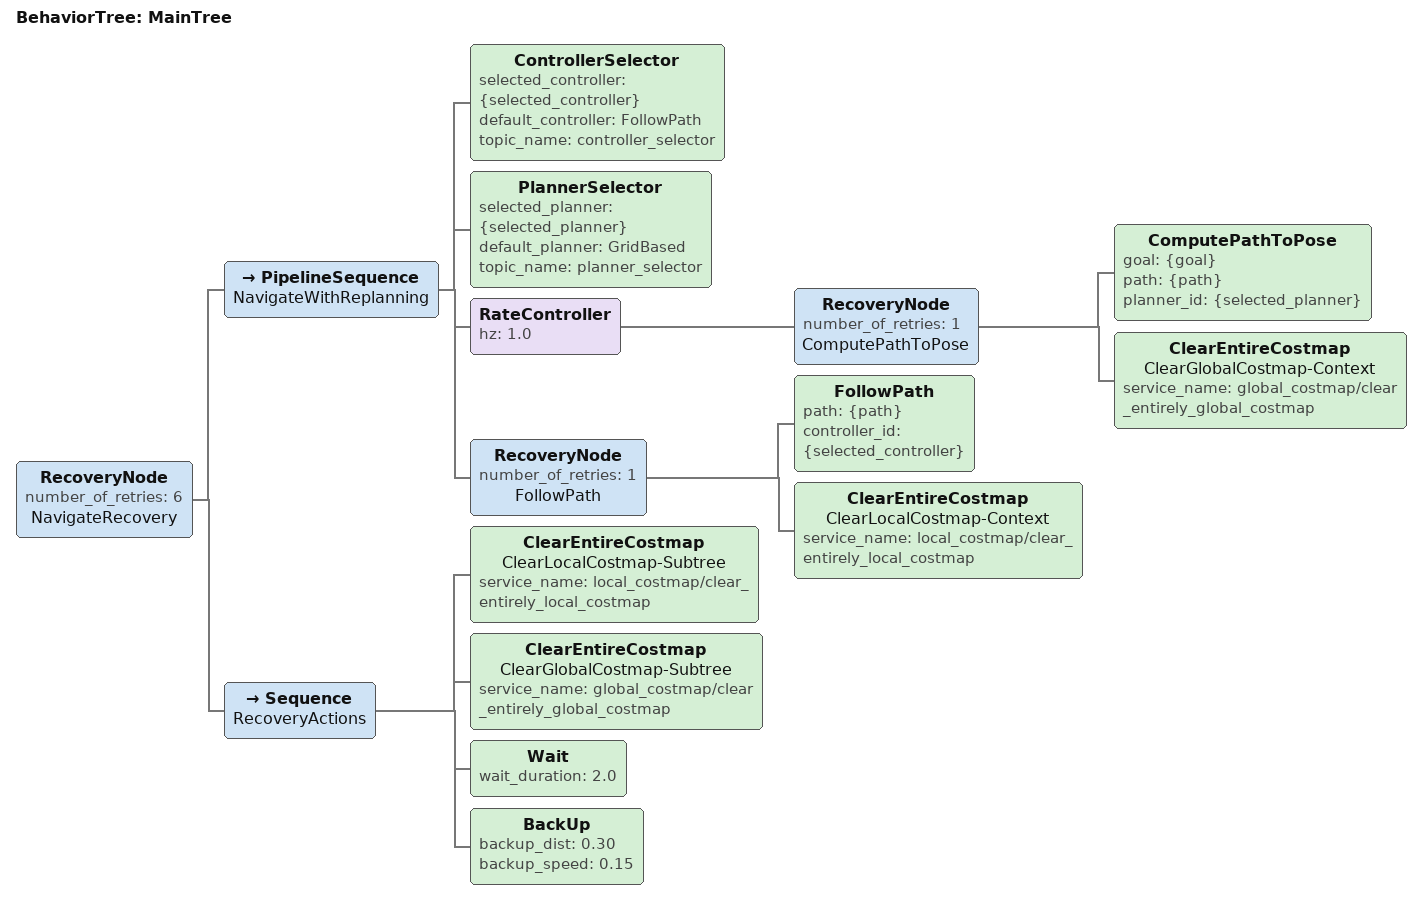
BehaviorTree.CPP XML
<root BTCPP_format="4" main_tree_to_execute="MainTree">
  <BehaviorTree ID="MainTree">
    <RecoveryNode number_of_retries="6" name="NavigateRecovery">
      <PipelineSequence name="NavigateWithReplanning">
        <ControllerSelector selected_controller="{selected_controller}" default_controller="FollowPath" topic_name="controller_selector"/>
        <PlannerSelector selected_planner="{selected_planner}" default_planner="GridBased" topic_name="planner_selector"/>
        <RateController hz="1.0">
          <RecoveryNode number_of_retries="1" name="ComputePathToPose">
            <ComputePathToPose goal="{goal}" path="{path}" planner_id="{selected_planner}"/>
            <ClearEntireCostmap name="ClearGlobalCostmap-Context" service_name="global_costmap/clear_entirely_global_costmap"/>
          </RecoveryNode>
        </RateController>
        <RecoveryNode number_of_retries="1" name="FollowPath">
          <FollowPath path="{path}" controller_id="{selected_controller}"/>
          <ClearEntireCostmap name="ClearLocalCostmap-Context" service_name="local_costmap/clear_entirely_local_costmap"/>
        </RecoveryNode>
      </PipelineSequence>
      <Sequence name="RecoveryActions">
        <ClearEntireCostmap name="ClearLocalCostmap-Subtree" service_name="local_costmap/clear_entirely_local_costmap"/>
        <ClearEntireCostmap name="ClearGlobalCostmap-Subtree" service_name="global_costmap/clear_entirely_global_costmap"/>
        <!-- No Spin: this vehicle cannot execute one. -->
        <Wait wait_duration="2.0"/>
        <BackUp backup_dist="0.30" backup_speed="0.15"/>
      </Sequence>
    </RecoveryNode>
  </BehaviorTree>
</root>
